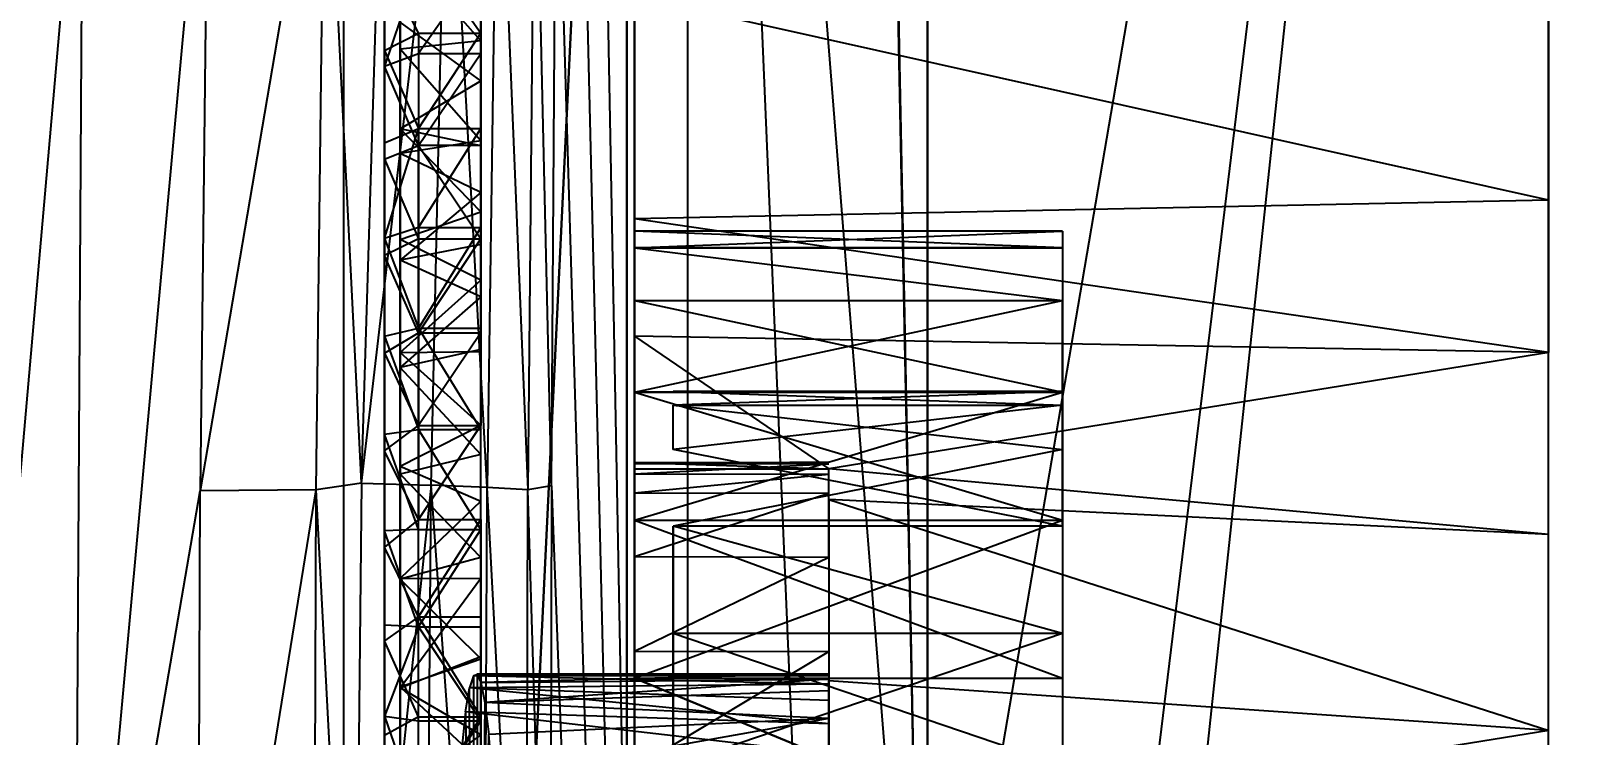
# Model space of a CAD drawing. Extents: x 11992 to 29481, y -6727 to 6811.
# Drawn here: x 18503.5 to 18583, y 3223.4 to 3259.6 of the extents above; entities that cross this region are included whole.
import ezdxf

# ---------------------------------------------------------------- set-up
doc = ezdxf.new("R2010")
doc.units = 0
doc.header["$MEASUREMENT"] = 0
doc.layers.get('0').update_dxf_attribs({"color": 8, "linetype": 'CONTINUOUS'})
for name, color, linetype in [('FF-FINISH【完成面】', 8, 'CONTINUOUS'), ('WALL', 8, 'CONTINUOUS'), ('zoylight 5回路', 4, 'CONTINUOUS')]:
    doc.layers.add(name, color=color, linetype=linetype)

msp = doc.modelspace()

# ---------------------------------------------------------------- linework, layer by layer
for p, q in [((18549.612, 3630.598, 559.574), (18549.612, 2730.597, 559.574)), ((18549.612, 3630.598, 429.574), (18549.612, 2730.597, 429.574)), ((18549.612, 3630.598, 429.574), (18549.612, 2730.597, 429.574)), ((18549.612, 3630.598, -40.427), (18549.612, 2730.597, -40.427)), ((18549.612, 2730.597, 559.574), (18549.612, 3630.598, 559.574)), ((18549.612, 2730.597, -2440.428), (18549.612, 3630.598, -2440.428)), ((18549.612, 2730.597, -2440.428), (18549.612, 3630.598, -2440.428)), ((18549.612, 2730.597, -2640.428), (18549.612, 3630.598, -2640.428)), ((18542.11, 3017.472, -2034.428), (18581.542, 3387.112, -2034.428)), ((18547.535, 3107.927, -2034.428), (18581.542, 3387.112, -2034.428)), ((18549.346, 3198.598, -2034.428), (18581.542, 3387.112, -2034.428)), ((18581.543, 3198.598, -2057.428), (18581.542, 3387.112, -2034.428)), ((18537.275, 3379.045, -2026.428), (18537.275, 3018.152, -2026.428)), ((18547.546, 3108.21, -2026.428), (18537.275, 3349.846, -2026.428)), ((18549.346, 3198.598, -2026.428), (18537.275, 3349.846, -2026.428)), ((18537.275, 3047.35, -2026.428), (18531.502, 3348.238, -1989.974)), ((18534.144, 3322.905, -1534.433), (18534.144, 3073.42, -1367.169)), ((18534.144, 3077.816, -1365.348), (18534.144, 3320.656, -1535.396)), ((18534.542, 3198.598, -2271.172), (18534.543, 3320.425, -2312.004)), ((18522.497, 3136.439, -1507.43), (18522.497, 3319.382, -1535.528)), ((18534.144, 3319.382, -1535.528), (18522.497, 3077.816, -1535.528)), ((18522.497, 3077.816, -1365.348), (18534.144, 3319.382, -1365.348)), ((18522.497, 3225.863, -1508.999), (18522.497, 3319.382, -1535.528)), ((18537.275, 3047.35, -2026.428), (18530.925, 3310.922, -1986.336)), ((18534.543, 3307.425, -2238.242), (18534.542, 3248.495, -2229.662)), ((18534.542, 3245.779, -2201.75), (18534.543, 3294.487, -2199.225)), ((18522.497, 3128.821, -1504.245), (18522.497, 3290.265, -1444.017)), ((18581.543, 3201.164, -2057.549), (18581.542, 3290.132, -2108.023)), ((18549.346, 3198.598, -2034.428), (18547.535, 3289.27, -2034.428)), ((18547.546, 3288.986, -2026.428), (18549.346, 3198.598, -2026.428)), ((18581.542, 3287.611, -2107.967), (18581.542, 3250.936, -2100.53)), ((18581.543, 3243.108, -2088.238), (18581.542, 3285.079, -2108.434)), ((18534.543, 3284.159, -2171.878), (18534.542, 3234.479, -2184.547)), ((18521.699, 3283.443, -1457.789), (18521.699, 3186.772, -1462.919)), ((18521.699, 3219.792, -1501.253), (18521.699, 3283.443, -1457.789)), ((18521.699, 3191.854, -1416.778), (18521.699, 3282.443, -1437.932)), ((18521.699, 3186.999, -1477.307), (18521.699, 3281.243, -1467.071)), ((18581.542, 3250.936, -2100.53), (18581.542, 3278.902, -2112.539)), ((18526.642, 3278.01, -1422.672), (18526.642, 3253.986, -1400.443)), ((18520.508, 3236.385, -1966.116), (18521.671, 3274.255, -1968.364)), ((18521.699, 3183.574, -1430.346), (18521.699, 3274.293, -1480.707)), ((18499.618, 3198.62, -1956.202), (18506.205, 3273.525, -1959.458)), ((18512.635, 3273.628, -1962.336), (18505.759, 3198.395, -1957.938)), ((18505.759, 3198.395, -1957.938), (18506.205, 3273.525, -1959.458)), ((18518.636, 3273.74, -1966.026), (18512.22, 3235.99, -1961.009)), ((18512.635, 3273.628, -1962.336), (18512.22, 3235.99, -1961.009)), ((18518.188, 3236.044, -1964.474), (18518.636, 3273.74, -1966.026)), ((18520.508, 3236.385, -1966.116), (18518.636, 3273.74, -1966.026)), ((18520.508, 3236.385, -1966.116), (18524.907, 3274.055, -1971.543)), ((18524.088, 3236.283, -1969.359), (18524.907, 3274.055, -1971.543)), ((18526.977, 3236.167, -1973.23), (18524.907, 3274.055, -1971.543)), ((18527.514, 3273.832, -1975.254), (18526.977, 3236.167, -1973.23)), ((18527.514, 3273.832, -1975.254), (18529.067, 3236.042, -1977.584)), ((18529.405, 3273.593, -1979.375), (18529.067, 3236.042, -1977.584)), ((18530.281, 3236.256, -1982.268), (18529.405, 3273.593, -1979.375)), ((18530.281, 3236.256, -1982.268), (18530.521, 3273.57, -1983.782)), ((18537.275, 3047.35, -2026.428), (18530.521, 3273.57, -1983.782)), ((18526.642, 3250.339, -1501.899), (18526.642, 3269.679, -1489.878)), ((18521.699, 3197.323, -1489.675), (18521.699, 3267.25, -1488.722)), ((18526.642, 3259.137, -1403.068), (18522.497, 3263.862, -1401.106)), ((18522.497, 3263.862, -1401.106), (18522.497, 3140.23, -1425.63)), ((18523.44, 3264.152, -1493.575), (18526.642, 3259.524, -1496.69)), ((18523.44, 3259.524, -1496.69), (18521.699, 3263.107, -1492.183)), ((18523.44, 3263.037, -1406.485), (18521.699, 3257.833, -1405.211)), ((18526.642, 3263.037, -1406.485), (18523.44, 3258.481, -1403.575)), ((18526.642, 3248.947, -1399.303), (18526.642, 3263.037, -1406.485)), ((18534.543, 3261.433, -2120.339), (18534.542, 3202.85, -2124.074)), ((18581.542, 3250.936, -2100.53), (18534.543, 3261.433, -2120.339)), ((18526.642, 3257.076, -1498.94), (18522.497, 3260.084, -1502.031)), ((18526.642, 3244.354, -1502.893), (18526.642, 3260.377, -1497.069)), ((18521.699, 3258.628, -1495.197), (18523.44, 3259.524, -1496.69)), ((18526.642, 3259.137, -1403.068), (18522.497, 3258.708, -1398.112)), ((18523.44, 3259.524, -1496.69), (18523.44, 3234.525, -1396.563)), ((18523.44, 3259.524, -1496.69), (18523.44, 3254.626, -1499.297)), ((18523.44, 3259.524, -1496.69), (18526.642, 3259.524, -1496.69)), ((18523.44, 3254.626, -1499.297), (18526.642, 3259.524, -1496.69)), ((18526.642, 3222.056, -1396.592), (18526.642, 3259.137, -1403.068)), ((18521.699, 3258.628, -1495.197), (18523.44, 3254.626, -1499.297)), ((18521.699, 3257.833, -1405.211), (18523.44, 3258.481, -1403.575)), ((18526.642, 3253.986, -1400.443), (18522.497, 3258.708, -1398.112)), ((18523.44, 3258.481, -1403.575), (18526.642, 3258.481, -1403.575)), ((18523.44, 3253.757, -1401.181), (18526.642, 3258.481, -1403.575)), ((18523.44, 3253.757, -1401.181), (18521.699, 3257.833, -1405.211)), ((18522.497, 3254.604, -1504.681), (18526.642, 3257.076, -1498.94)), ((18526.642, 3254.626, -1499.297), (18526.642, 3257.076, -1498.94)), ((18521.699, 3248.967, -1499.725), (18523.44, 3254.626, -1499.297)), ((18521.699, 3253.888, -1497.721), (18523.44, 3254.626, -1499.297)), ((18526.642, 3253.725, -1500.547), (18522.497, 3254.604, -1504.681)), ((18522.497, 3254.604, -1504.681), (18526.642, 3250.339, -1501.899)), ((18522.497, 3144.19, -1509.037), (18522.497, 3254.604, -1504.681)), ((18523.44, 3254.626, -1499.297), (18526.642, 3254.626, -1499.297)), ((18523.44, 3224.162, -1503.846), (18523.44, 3254.626, -1499.297)), ((18523.44, 3249.541, -1501.369), (18526.642, 3254.626, -1499.297)), ((18521.699, 3253.046, -1402.77), (18523.44, 3253.757, -1401.181)), ((18526.642, 3253.986, -1400.443), (18522.497, 3253.343, -1395.681)), ((18523.44, 3253.757, -1401.181), (18526.642, 3248.947, -1399.303)), ((18526.642, 3253.757, -1401.181), (18523.44, 3253.757, -1401.181)), ((18526.642, 3253.986, -1400.443), (18526.642, 3239.355, -1397.029)), ((18521.699, 3253.046, -1402.77), (18521.699, 3185.178, -1455.394)), ((18521.699, 3253.046, -1402.77), (18523.44, 3248.947, -1399.303)), ((18526.642, 3251.339, -1399.349), (18522.497, 3253.343, -1395.681)), ((18526.642, 3251.339, -1399.349), (18522.497, 3247.856, -1393.824)), ((18522.497, 3248.911, -1506.741), (18526.642, 3250.339, -1501.899)), ((18581.542, 3250.936, -2100.53), (18534.542, 3249.987, -2098.375)), ((18523.44, 3249.541, -1501.369), (18521.699, 3248.967, -1499.725)), ((18523.44, 3249.541, -1501.369), (18526.642, 3249.541, -1501.369)), ((18526.642, 3249.541, -1501.369), (18523.44, 3244.354, -1502.893)), ((18581.543, 3243.108, -2088.238), (18534.542, 3249.987, -2098.375)), ((18534.542, 3249.987, -2098.375), (18534.542, 3227.751, -2111.152)), ((18521.699, 3248.967, -1499.725), (18523.44, 3244.354, -1502.893)), ((18523.44, 3248.947, -1399.303), (18521.699, 3248.097, -1400.855)), ((18526.642, 3246.82, -1503.037), (18522.497, 3248.911, -1506.741)), ((18526.642, 3248.661, -1398.401), (18522.497, 3247.856, -1393.824)), ((18523.44, 3248.947, -1399.303), (18526.642, 3248.947, -1399.303)), ((18523.44, 3244.123, -1397.928), (18526.642, 3248.947, -1399.303)), ((18526.642, 3244.123, -1397.928), (18526.642, 3248.947, -1399.303)), ((18556.542, 3249.342, -2220.428), (18534.542, 3249.342, -2220.428)), ((18534.542, 3248.495, -2211.195), (18556.542, 3249.342, -2220.428)), ((18556.542, 3248.495, -2229.662), (18534.542, 3249.342, -2220.428)), ((18556.542, 3249.342, -2220.428), (18556.542, 3234.171, -2197.172)), ((18521.699, 3243.07, -1399.473), (18521.699, 3248.097, -1400.855)), ((18523.44, 3244.123, -1397.928), (18521.699, 3248.097, -1400.855)), ((18526.642, 3245.963, -1397.601), (18522.497, 3247.856, -1393.824)), ((18534.542, 3248.495, -2229.662), (18556.542, 3245.779, -2239.107)), ((18556.542, 3248.495, -2229.662), (18534.542, 3248.495, -2229.662)), ((18534.542, 3248.495, -2211.195), (18556.542, 3248.495, -2211.195)), ((18534.542, 3248.495, -2211.195), (18556.542, 3245.779, -2201.75)), ((18556.542, 3248.495, -2229.662), (18556.542, 3241.098, -2220.428)), ((18522.497, 3243.099, -1508.193), (18526.642, 3246.82, -1503.037)), ((18526.642, 3243.153, -1503.951), (18526.642, 3246.82, -1503.037)), ((18526.642, 3245.963, -1397.601), (18522.497, 3242.332, -1392.538)), ((18526.642, 3243.257, -1396.947), (18526.642, 3245.963, -1397.601)), ((18534.542, 3245.779, -2239.107), (18556.542, 3241.07, -2248.196)), ((18534.542, 3245.779, -2239.107), (18556.542, 3245.779, -2239.107)), ((18534.542, 3245.779, -2201.75), (18556.542, 3245.779, -2201.75)), ((18534.542, 3241.07, -2192.661), (18556.542, 3245.779, -2201.75)), ((18556.542, 3234.171, -2243.685), (18556.542, 3245.779, -2239.107)), ((18521.699, 3243.948, -1501.2), (18523.44, 3244.354, -1502.893)), ((18521.699, 3243.07, -1399.473), (18523.44, 3244.123, -1397.928)), ((18521.699, 3243.948, -1501.2), (18523.44, 3239.15, -1503.875)), ((18523.44, 3244.354, -1502.893), (18526.642, 3244.354, -1502.893)), ((18523.44, 3244.354, -1502.893), (18526.642, 3239.15, -1503.875)), ((18526.642, 3244.123, -1397.928), (18523.44, 3239.355, -1397.029)), ((18523.44, 3244.123, -1397.928), (18526.642, 3244.123, -1397.928)), ((18581.543, 3243.108, -2088.238), (18534.542, 3243.941, -2088.942)), ((18534.542, 3243.941, -2088.942), (18544.542, 3237.128, -2080.223)), ((18521.699, 3243.07, -1399.473), (18523.44, 3239.355, -1397.029)), ((18526.642, 3243.257, -1396.947), (18522.497, 3242.332, -1392.538)), ((18522.497, 3243.099, -1508.193), (18526.642, 3243.153, -1503.951)), ((18522.497, 3243.099, -1508.193), (18526.642, 3239.36, -1504.62)), ((18581.543, 3243.108, -2088.238), (18544.542, 3237.128, -2080.223)), ((18526.642, 3237.864, -1396.067), (18522.497, 3242.332, -1392.538)), ((18556.542, 3241.07, -2248.196), (18534.542, 3241.07, -2248.196)), ((18534.542, 3234.479, -2256.309), (18556.542, 3241.07, -2248.196)), ((18534.542, 3241.07, -2192.661), (18556.542, 3241.07, -2192.661)), ((18534.542, 3241.07, -2192.661), (18556.542, 3234.479, -2184.547)), ((18556.542, 3241.098, -2220.428), (18536.542, 3241.098, -2220.428)), ((18556.542, 3241.098, -2220.428), (18536.542, 3240.389, -2212.695)), ((18536.542, 3241.098, -2220.428), (18556.542, 3240.389, -2228.162)), ((18556.542, 3240.389, -2212.695), (18536.542, 3238.114, -2204.784)), ((18536.542, 3240.389, -2228.162), (18556.542, 3238.114, -2236.072)), ((18536.542, 3238.114, -2204.784), (18536.542, 3240.389, -2212.695)), ((18536.542, 3240.389, -2212.695), (18556.542, 3240.389, -2212.695)), ((18521.699, 3238.044, -1398.612), (18523.44, 3239.355, -1397.029)), ((18521.699, 3238.912, -1502.15), (18523.44, 3239.15, -1503.875)), ((18522.497, 3237.262, -1509.038), (18526.642, 3239.36, -1504.62)), ((18523.44, 3239.355, -1397.029), (18526.642, 3239.355, -1397.029)), ((18523.44, 3234.525, -1396.563), (18526.642, 3239.355, -1397.029)), ((18526.642, 3234.007, -1504.337), (18523.44, 3239.15, -1503.875)), ((18523.44, 3239.15, -1503.875), (18526.642, 3239.15, -1503.875)), ((18526.642, 3219.437, -1503.745), (18526.642, 3239.36, -1504.62)), ((18526.642, 3235.465, -1505.025), (18526.642, 3239.15, -1503.875)), ((18523.44, 3234.007, -1504.337), (18521.699, 3238.912, -1502.15)), ((18523.44, 3234.525, -1396.563), (18521.699, 3238.044, -1398.612)), ((18521.699, 3228.272, -1398.349), (18521.699, 3238.044, -1398.612)), ((18526.642, 3237.864, -1396.067), (18522.497, 3236.854, -1391.801)), ((18556.542, 3234.171, -2197.172), (18536.542, 3238.114, -2204.784)), ((18556.542, 3238.114, -2236.072), (18536.542, 3234.171, -2243.685)), ((18536.542, 3238.114, -2236.072), (18536.542, 3238.114, -2204.784)), ((18556.542, 3234.479, -2256.309), (18556.542, 3238.114, -2236.072)), ((18522.497, 3237.262, -1509.038), (18526.642, 3235.465, -1505.025)), ((18522.497, 3237.262, -1509.038), (18522.497, 3231.49, -1509.295)), ((18522.497, 3236.854, -1391.801), (18526.642, 3232.564, -1395.731)), ((18522.497, 3220.303, -1392.705), (18522.497, 3236.854, -1391.801)), ((18534.542, 3237.455, -2084.102), (18544.542, 3237.458, -2084.186)), ((18544.542, 3237.458, -2084.186), (18534.542, 3237.38, -2088.182)), ((18534.542, 3237.455, -2084.102), (18544.542, 3237.128, -2080.223)), ((18544.542, 3237.374, -2088.262), (18534.542, 3237.38, -2088.182)), ((18534.542, 3236.863, -2092.311), (18544.542, 3237.374, -2088.262)), ((18534.542, 3237.115, -2080.134), (18544.542, 3237.128, -2080.223)), ((18534.542, 3236.863, -2092.311), (18544.542, 3236.85, -2092.384)), ((18534.542, 3235.892, -2096.417), (18544.542, 3236.85, -2092.384)), ((18544.543, 3235.546, -2078.429), (18544.542, 3237.128, -2080.223)), ((18581.543, 3233.748, -2076.806), (18544.542, 3237.128, -2080.223)), ((18544.542, 3236.85, -2092.384), (18544.542, 3237.128, -2080.223)), ((18505.759, 3198.395, -1957.938), (18512.22, 3235.99, -1961.009)), ((18512.086, 3198.395, -1960.572), (18518.188, 3236.044, -1964.474)), ((18512.086, 3198.395, -1960.572), (18512.22, 3235.99, -1961.009)), ((18518.188, 3236.044, -1964.474), (18512.22, 3235.99, -1961.009)), ((18518.043, 3198.395, -1963.961), (18518.188, 3236.044, -1964.474)), ((18520.508, 3236.385, -1966.116), (18518.188, 3236.044, -1964.474)), ((18520.115, 3198.496, -1965.383), (18518.188, 3236.044, -1964.474)), ((18520.508, 3236.385, -1966.116), (18520.115, 3198.496, -1965.383)), ((18524.088, 3236.283, -1969.359), (18520.115, 3198.496, -1965.383)), ((18520.508, 3236.385, -1966.116), (18524.088, 3236.283, -1969.359)), ((18523.811, 3198.496, -1968.643), (18524.088, 3236.283, -1969.359)), ((18526.977, 3236.167, -1973.23), (18524.088, 3236.283, -1969.359)), ((18526.796, 3198.497, -1972.564), (18524.088, 3236.283, -1969.359)), ((18526.796, 3198.497, -1972.564), (18526.977, 3236.167, -1973.23)), ((18529.067, 3236.042, -1977.584), (18526.977, 3236.167, -1973.23)), ((18528.954, 3198.497, -1976.994), (18526.977, 3236.167, -1973.23)), ((18528.954, 3198.497, -1976.994), (18529.067, 3236.042, -1977.584)), ((18530.281, 3236.256, -1982.268), (18529.067, 3236.042, -1977.584)), ((18530.201, 3198.773, -1981.761), (18529.067, 3236.042, -1977.584)), ((18530.281, 3236.256, -1982.268), (18530.201, 3198.773, -1981.761)), ((18530.281, 3236.256, -1982.268), (18537.275, 3047.35, -2026.428)), ((18526.642, 3235.465, -1505.025), (18522.497, 3231.49, -1509.295)), ((18534.542, 3235.892, -2096.417), (18534.542, 3232.612, -2104.26)), ((18534.542, 3235.892, -2096.417), (18544.542, 3235.873, -2096.482)), ((18534.542, 3232.612, -2104.26), (18544.542, 3235.873, -2096.482)), ((18544.543, 3235.546, -2078.429), (18544.542, 3226.584, -2084.533)), ((18544.542, 3232.586, -2104.308), (18544.543, 3235.546, -2078.429)), ((18544.543, 3235.546, -2078.429), (18544.543, 3226.224, -2069.549)), ((18581.543, 3233.748, -2076.806), (18544.543, 3235.546, -2078.429)), ((18544.543, 3235.546, -2078.429), (18581.543, 3223.667, -2067.803)), ((18523.44, 3234.525, -1396.563), (18521.699, 3233.093, -1398.25)), ((18523.44, 3229.51, -1396.539), (18526.642, 3234.525, -1396.563)), ((18523.44, 3219.162, -1397.983), (18523.44, 3234.525, -1396.563)), ((18523.44, 3234.525, -1396.563), (18526.642, 3234.525, -1396.563)), ((18526.642, 3234.525, -1396.563), (18526.642, 3229.51, -1396.539)), ((18534.542, 3234.479, -2256.309), (18556.542, 3226.365, -2262.9)), ((18534.542, 3234.479, -2256.309), (18556.542, 3234.479, -2256.309)), ((18534.542, 3226.366, -2177.956), (18556.542, 3234.479, -2184.547)), ((18534.542, 3234.479, -2184.547), (18556.542, 3234.479, -2184.547)), ((18556.542, 3234.479, -2184.547), (18556.542, 3217.277, -2173.248)), ((18523.44, 3234.007, -1504.337), (18521.699, 3233.934, -1502.597)), ((18523.44, 3228.991, -1504.313), (18521.699, 3233.934, -1502.597)), ((18521.699, 3229.081, -1502.574), (18521.699, 3233.934, -1502.597)), ((18523.44, 3234.007, -1504.337), (18526.642, 3234.007, -1504.337)), ((18523.44, 3228.991, -1504.313), (18526.642, 3234.007, -1504.337)), ((18526.642, 3234.007, -1504.337), (18526.642, 3215.482, -1502.674)), ((18556.542, 3228.65, -2190.376), (18536.542, 3234.171, -2197.172)), ((18556.542, 3234.171, -2197.172), (18536.542, 3234.171, -2197.172)), ((18556.542, 3234.171, -2243.685), (18536.542, 3234.171, -2243.685)), ((18556.542, 3228.65, -2250.48), (18536.542, 3234.171, -2243.685)), ((18536.542, 3163.026, -2243.685), (18536.542, 3234.171, -2197.172)), ((18536.542, 3234.171, -2243.685), (18536.542, 3214.242, -2259.944)), ((18523.44, 3229.51, -1396.539), (18521.699, 3233.093, -1398.25)), ((18526.642, 3232.564, -1395.731), (18522.497, 3231.447, -1391.581)), ((18534.542, 3232.612, -2104.26), (18544.542, 3232.586, -2104.308)), ((18534.542, 3227.751, -2111.152), (18544.542, 3232.586, -2104.308)), ((18544.542, 3232.586, -2104.308), (18544.542, 3216.204, -2107.201)), ((18522.497, 3231.49, -1509.295), (18526.642, 3231.494, -1505.15)), ((18522.497, 3225.863, -1508.999), (18526.642, 3231.494, -1505.15)), ((18526.642, 3227.36, -1395.902), (18522.497, 3231.447, -1391.581)), ((18526.642, 3223.447, -1504.516), (18526.642, 3231.494, -1505.15)), ((18523.44, 3229.51, -1396.539), (18521.699, 3228.272, -1398.349)), ((18523.44, 3228.991, -1504.313), (18521.699, 3229.081, -1502.574)), ((18523.44, 3228.991, -1504.313), (18521.699, 3224.407, -1502.123)), ((18523.44, 3229.51, -1396.539), (18526.642, 3224.366, -1397.001)), ((18523.44, 3229.51, -1396.539), (18526.642, 3229.51, -1396.539)), ((18523.44, 3228.991, -1504.313), (18526.642, 3224.162, -1503.846)), ((18523.44, 3228.991, -1504.313), (18526.642, 3228.991, -1504.313)), ((18523.44, 3224.366, -1397.001), (18521.699, 3228.272, -1398.349)), ((18556.542, 3221.855, -2184.856), (18536.542, 3228.65, -2190.376)), ((18556.542, 3228.65, -2190.376), (18536.542, 3228.65, -2190.376)), ((18556.542, 3228.65, -2250.48), (18536.542, 3228.65, -2250.48)), ((18556.542, 3228.65, -2250.48), (18536.542, 3221.855, -2256.001)), ((18536.542, 3228.65, -2250.48), (18536.542, 3190.865, -2178.638)), ((18522.497, 3225.863, -1508.999), (18526.642, 3227.477, -1504.983)), ((18522.497, 3225.919, -1391.87), (18526.642, 3227.36, -1395.902)), ((18534.542, 3227.751, -2111.152), (18544.542, 3227.722, -2111.185)), ((18534.542, 3221.727, -2116.679), (18544.542, 3227.722, -2111.185)), ((18526.261, 3226.485, -2087.944), (18526.06, 3225.857, -2091.826)), ((18526.261, 3226.485, -2087.944), (18526.455, 3226.57, -2084.18)), ((18526.261, 3226.485, -2087.944), (18544.542, 3226.503, -2087.733)), ((18544.542, 3226.048, -2090.954), (18526.261, 3226.485, -2087.944)), ((18526.261, 3226.485, -2087.944), (18526.39, 3170.598, -2085.428)), ((18526.455, 3226.57, -2084.18), (18526.39, 3170.598, -2085.428)), ((18544.542, 3226.584, -2084.533), (18526.455, 3226.57, -2084.18)), ((18544.542, 3226.503, -2087.733), (18526.455, 3226.57, -2084.18)), ((18526.455, 3226.57, -2084.18), (18526.653, 3226.131, -2080.333)), ((18544.542, 3226.584, -2084.533), (18526.653, 3226.131, -2080.333)), ((18526.642, 3222.056, -1396.592), (18522.497, 3225.919, -1391.87)), ((18526.642, 3223.447, -1504.516), (18522.497, 3225.863, -1508.999)), ((18525.859, 3224.632, -2095.735), (18526.06, 3225.857, -2091.826)), ((18544.542, 3226.048, -2090.954), (18526.06, 3225.857, -2091.826)), ((18526.39, 3170.598, -2085.428), (18526.06, 3225.857, -2091.826)), ((18544.542, 3225.212, -2094.128), (18526.06, 3225.857, -2091.826)), ((18544.542, 3224.008, -2097.19), (18526.06, 3225.857, -2091.826)), ((18526.653, 3226.131, -2080.333), (18526.39, 3170.598, -2085.428)), ((18526.653, 3226.131, -2080.333), (18544.542, 3226.309, -2081.413)), ((18526.653, 3226.131, -2080.333), (18526.855, 3225.109, -2076.419)), ((18544.542, 3226.309, -2081.413), (18526.855, 3225.109, -2076.419)), ((18544.543, 3225.709, -2078.428), (18526.855, 3225.109, -2076.419)), ((18534.542, 3221.727, -2116.679), (18534.542, 3226.366, -2177.956)), ((18534.542, 3226.366, -2177.956), (18556.542, 3226.366, -2177.956)), ((18534.542, 3226.366, -2177.956), (18556.542, 3217.277, -2173.248)), ((18556.542, 3217.277, -2267.609), (18534.542, 3226.365, -2262.9)), ((18534.542, 3226.365, -2262.9), (18556.542, 3226.365, -2262.9)), ((18544.542, 3226.309, -2081.413), (18544.543, 3224.282, -2074.278)), ((18544.543, 3225.709, -2078.428), (18544.543, 3226.224, -2069.549)), ((18544.543, 3208.815, -2059.268), (18544.543, 3226.224, -2069.549)), ((18581.543, 3223.667, -2067.803), (18544.543, 3226.224, -2069.549)), ((18526.855, 3225.109, -2076.419), (18526.39, 3170.598, -2085.428)), ((18544.543, 3224.282, -2074.278), (18526.855, 3225.109, -2076.419)), ((18526.855, 3225.109, -2076.419), (18527.054, 3223.47, -2072.568)), ((18521.699, 3224.407, -1502.123), (18523.44, 3224.162, -1503.846)), ((18521.699, 3224.407, -1502.123), (18523.44, 3219.393, -1502.948)), ((18523.44, 3224.366, -1397.001), (18521.699, 3223.416, -1398.903)), ((18523.44, 3219.162, -1397.983), (18526.642, 3224.366, -1397.001)), ((18523.44, 3224.366, -1397.001), (18526.642, 3224.366, -1397.001)), ((18523.44, 3224.162, -1503.846), (18526.642, 3224.162, -1503.846)), ((18523.44, 3205.036, -1497.3), (18523.44, 3224.162, -1503.846)), ((18523.44, 3219.393, -1502.948), (18526.642, 3224.162, -1503.846)), ((18525.859, 3224.632, -2095.735), (18525.663, 3222.786, -2099.534)), ((18525.859, 3224.632, -2095.735), (18526.39, 3170.598, -2085.428)), ((18544.542, 3224.008, -2097.19), (18525.859, 3224.632, -2095.735)), ((18544.542, 3222.461, -2100.076), (18525.859, 3224.632, -2095.735)), ((18526.642, 3224.366, -1397.001), (18526.642, 3201.218, -1405.042)), ((18526.642, 3208.891, -1401.578), (18526.642, 3224.366, -1397.001)), ((18544.543, 3224.282, -2074.278), (18527.054, 3223.47, -2072.568)), ((18544.543, 3224.282, -2074.278), (18527.242, 3221.217, -2068.924)), ((18526.642, 3223.447, -1504.516), (18522.497, 3220.449, -1508.199)), ((18526.39, 3170.598, -2085.428), (18527.054, 3223.47, -2072.568)), ((18527.242, 3221.217, -2068.924), (18527.054, 3223.47, -2072.568)), ((18581.543, 3223.667, -2067.803), (18544.543, 3217.705, -2063.633))]:
    msp.add_line(p, q)
at = {"layer": 'FF-FINISH【完成面】'}
msp.add_line((18519.61, 2700.546), (18519.61, 3600.548), dxfattribs=at)
at = {"layer": 'WALL'}
msp.add_line((18549.618, 2730.548, 0), (18549.618, 3630.548, 0), dxfattribs=at)
at = {"layer": 'zoylight 5回路', "linetype": 'Continuous'}
msp.add_arc((14474.643, 3986.705), 4320.53, 318.703685, 19.633033, dxfattribs=at)

doc.saveas('drawing.dxf')
